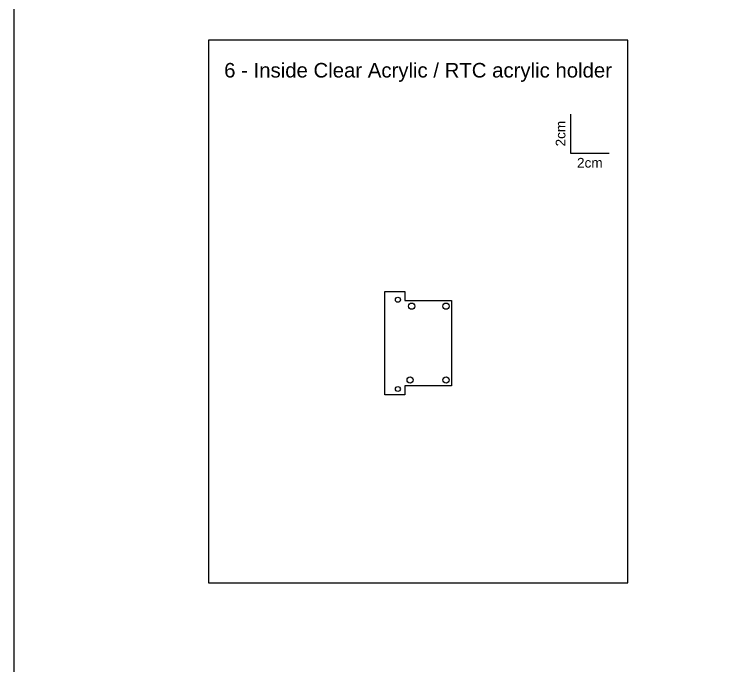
# Model space of a CAD drawing. Header units: inches. Extents: x -18 to 268, y -139 to 102.
# Drawn here: x 195.4 to 231.94, y -105.06 to -71.45 of the extents above; entities that cross this region are included whole.
import ezdxf
from ezdxf.enums import TextEntityAlignment as Align

# ---------------------------------------------------------------- set-up
doc = ezdxf.new("R2010")
doc.units = ezdxf.units.IN
doc.header["$MEASUREMENT"] = 0
doc.layers.add('Annotation', color=253, linetype='Continuous')
doc.layers.add('hole', color=9, linetype='Continuous')
doc.styles.get("Standard").update_dxf_attribs({"font": 'arial.ttf'})

msp = doc.modelspace()

# ---------------------------------------------------------------- linework, layer by layer
at = {"color": 0}
msp.add_lwpolyline([(195.4, 101.905), (268.473, 101.905), (268.473, -138.675), (195.4, -138.675)], close=True, dxfattribs=at)
at = {"color": 1}
msp.add_lwpolyline([(214.48, -85.726), (215.51, -85.726), (215.51, -86.191), (217.91, -86.191), (217.91, -90.591), (215.51, -90.591), (215.51, -91.056), (214.48, -91.056), (214.48, -85.726)], dxfattribs=at)
at = {"layer": 'Annotation'}
for p, q in [((224.038, -76.605), (224.038, -78.605)), ((224.038, -78.605), (226.038, -78.605))]:
    msp.add_line(p, q, dxfattribs=at)
at = {"layer": 'Defpoints'}
msp.add_lwpolyline([(205.4, -100.735), (226.99, -100.735), (226.99, -72.795), (205.4, -72.795)], close=True, dxfattribs=at)
at = {"layer": 'hole', "color": 0}
for centre, radius in [((215.16, -86.156), 0.13), ((215.86, -86.491), 0.16), ((217.635, -86.491), 0.16), ((215.785, -90.291), 0.16), ((217.635, -90.291), 0.16), ((215.155, -90.756), 0.13)]:
    msp.add_circle(centre, radius, dxfattribs=at)

# ---------------------------------------------------------------- texts
at = {"layer": 'Annotation', "insert": (223.788, -77.605), "char_height": 0.5, "attachment_point": 8, "rotation": 90}
msp.add_mtext_dynamic_manual_height_columns('2cm', width=1.66758, gutter_width=48.065, heights=[0], dxfattribs=at)
at = {"layer": 'Annotation', "insert": (225.038, -78.855), "char_height": 0.5, "attachment_point": 2}
msp.add_mtext_dynamic_manual_height_columns('2cm', width=1.66758, gutter_width=48.065, heights=[0], dxfattribs=at)
at = {"layer": 'Defpoints'}
msp.add_text('6 - Inside Clear Acrylic / RTC acrylic holder', height=0.75, dxfattribs=at).set_placement((216.195, -74.339), align=Align.MIDDLE_CENTER)

doc.saveas('drawing.dxf')
